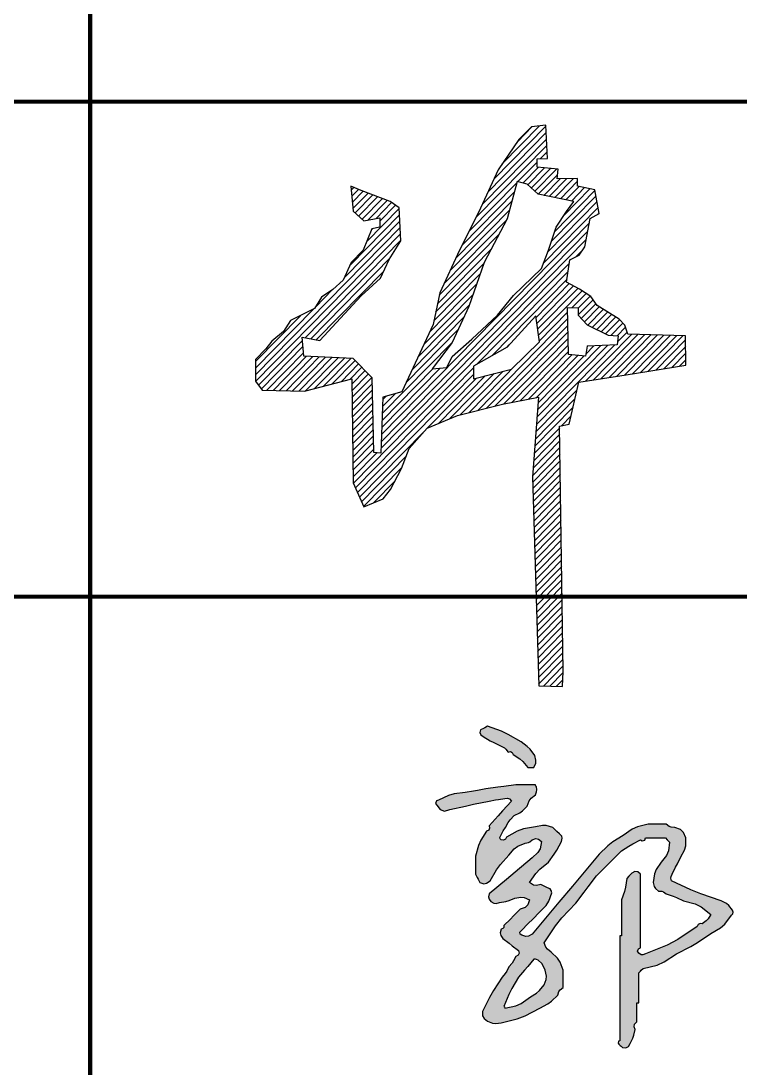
# Model space of a CAD drawing. Extents: x -67167 to 417929, y -86205 to 407116.
# Drawn here: x 46309 to 47181, y 210913 to 212182 of the extents above; entities that cross this region are included whole.
import ezdxf

# ---------------------------------------------------------------- set-up
doc = ezdxf.new("R2010")
doc.units = 0
doc.header["$LTSCALE"] = 1000
doc.layers.add('水-文字-XH', color=42, linetype='Continuous')

# ---------------------------------------------------------------- blocks, each defined once
blk = doc.blocks.new('图签信息')
at = {"const_width": 0.05}
for points in [[(-39.145, 566.5), (-39.145, 500.5)], [(-65, 542.5), (0, 542.5)], [(-65, 536.5), (0, 536.5)]]:
    blk.add_lwpolyline(points, dxfattribs=at)
blk = doc.blocks.new('图签-A1')
at = {"color": 2}
blk.add_blockref('图签信息', (0, 0), dxfattribs=at)
blk = doc.blocks.new('杨乐电子签名A1$0$许桂林')
h = blk.add_hatch()
h.set_pattern_fill('ANSI31', color=256, style=0)
h.set_pattern_definition([(45, (-843.80595, -349.1901), (-0.088388348, 0.088388348), [])])
h.paths.add_polyline_path([(-13.767, 12.778), (-14.298, 11.654), (-14.486, 10.81), (-15.33, 9.032), (-15.836, 8.892), (-15.899, 7.404), (-16.088, 7.429), (-16.114, 9.409), (-16.617, 9.926), (-17.927, 10.001), (-17.965, 10.505), (-17.499, 10.417), (-16.391, 11.59), (-15.874, 12.056), (-15.635, 12.548), (-15.32, 13.04), (-15.358, 13.922), (-15.597, 14.086), (-16.367, 14.391), (-16.641, 14.505), (-16.578, 13.837), (-16.301, 13.585), (-15.873, 13.661), (-15.873, 13.409), (-16.087, 13.371), (-16.326, 12.803), (-16.645, 12.475), (-16.859, 12.008), (-17.137, 11.769), (-17.439, 11.567), (-17.628, 11.264), (-18.27, 10.949), (-18.459, 10.659), (-18.774, 10.407), (-18.938, 10.205), (-19.215, 9.928), (-19.215, 9.348), (-19.039, 9.109), (-17.918, 9.071), (-16.658, 9.386), (-16.645, 6.625), (-16.368, 5.982), (-15.852, 6.196), (-15.65, 6.436), (-15.36, 6.991), (-15.146, 7.52), (-14.668, 8.062), (-13.861, 8.39), (-12.658, 8.68), (-11.701, 8.857), (-11.877, 6.739), (-11.763, 1.189), (-11.133, 1.164), (-11.108, 1.567), (-11.145, 8.085), (-10.893, 8.136), (-10.629, 9.245), (-9.365, 9.434), (-7.778, 9.674), (-7.778, 10.456), (-9.315, 10.506), (-9.39, 10.746), (-9.542, 10.909), (-10.121, 11.275), (-10.285, 11.515), (-10.587, 11.716), (-10.927, 11.905), (-10.839, 12.498), (-10.587, 12.624), (-10.436, 12.838), (-10.285, 13.595), (-10.045, 13.721), (-10.159, 14.351), (-10.613, 14.455), (-10.613, 14.656), (-11.155, 14.656), (-11.129, 14.908), (-11.684, 14.971), (-11.684, 15.186), (-11.406, 15.198), (-11.444, 16.081), (-11.822, 16.043), (-12.162, 15.703), (-12.721, 14.908), (-13.25, 13.774)])
h.paths.add_polyline_path([(-12.488, 13.598), (-12.219, 14.593), (-11.952, 14.521), (-11.665, 14.247), (-10.718, 14.047), (-10.917, 13.785), (-11.192, 13.373), (-11.403, 12.762), (-11.59, 12.276), (-12.338, 11.565), (-12.774, 11.041), (-13.46, 10.417), (-13.983, 9.956), (-14.133, 9.669), (-14.519, 9.632), (-13.983, 10.33), (-13.534, 11.278), (-13.111, 12.45)], flags=16)
h.paths.add_polyline_path([(-11.752, 11.016), (-11.665, 10.33), (-12.413, 9.607), (-13.422, 9.357), (-13.422, 9.694), (-12.525, 10.193)], flags=16)
h.paths.add_polyline_path([(-10.911, 11.235), (-10.624, 11.22), (-10.629, 11.03), (-10.395, 10.772), (-9.831, 10.485), (-9.568, 10.47), (-9.597, 10.231), (-10.4, 10.202), (-10.444, 9.939), (-10.897, 9.983)], flags=16)
for points in [[(-16.641, 14.505), (-16.578, 13.837), (-16.301, 13.585), (-15.873, 13.661), (-15.873, 13.409), (-16.087, 13.371), (-16.326, 12.803), (-16.645, 12.475), (-16.859, 12.008), (-17.137, 11.769), (-17.439, 11.567), (-17.628, 11.264), (-18.27, 10.949), (-18.459, 10.659), (-18.774, 10.407), (-18.938, 10.205), (-19.215, 9.928), (-19.215, 9.348), (-19.039, 9.109), (-17.918, 9.071), (-16.658, 9.386), (-16.645, 6.625), (-16.368, 5.982), (-15.852, 6.196), (-15.65, 6.436), (-15.36, 6.991), (-15.146, 7.52), (-14.668, 8.062), (-13.861, 8.39), (-12.658, 8.68), (-11.701, 8.857), (-11.877, 6.739), (-11.763, 1.189), (-11.133, 1.164), (-11.108, 1.567), (-11.145, 8.085), (-10.893, 8.136), (-10.629, 9.245), (-9.365, 9.434), (-7.778, 9.674), (-7.778, 10.456), (-9.315, 10.506), (-9.39, 10.746), (-9.542, 10.909), (-10.121, 11.275), (-10.285, 11.515), (-10.587, 11.716), (-10.927, 11.905), (-10.839, 12.498), (-10.587, 12.624), (-10.436, 12.838), (-10.285, 13.595), (-10.045, 13.721), (-10.159, 14.351), (-10.613, 14.455), (-10.613, 14.656), (-11.155, 14.656), (-11.129, 14.908), (-11.684, 14.971), (-11.684, 15.186), (-11.406, 15.198), (-11.444, 16.081), (-11.822, 16.043), (-12.162, 15.703), (-12.721, 14.908), (-13.25, 13.774), (-13.767, 12.778), (-14.298, 11.654), (-14.486, 10.81), (-15.33, 9.032), (-15.836, 8.892), (-15.899, 7.404), (-16.088, 7.429), (-16.114, 9.409), (-16.617, 9.926), (-17.927, 10.001), (-17.965, 10.505), (-17.499, 10.417), (-16.391, 11.59), (-15.874, 12.056), (-15.635, 12.548), (-15.32, 13.04), (-15.358, 13.922), (-15.597, 14.086), (-16.367, 14.391), (-16.641, 14.505)], [(-12.219, 14.593), (-12.488, 13.598), (-13.111, 12.45), (-13.534, 11.278), (-13.983, 10.33), (-14.519, 9.632), (-14.133, 9.669), (-13.983, 9.956), (-13.46, 10.417), (-12.774, 11.041), (-12.338, 11.565), (-11.59, 12.276), (-11.403, 12.762), (-11.192, 13.373), (-10.917, 13.785), (-10.718, 14.047), (-11.665, 14.247), (-11.952, 14.521), (-12.219, 14.593)], [(-9.597, 10.231), (-10.4, 10.202), (-10.444, 9.939), (-10.897, 9.983), (-10.911, 11.235), (-10.624, 11.22), (-10.629, 11.03), (-10.395, 10.772), (-9.831, 10.485), (-9.568, 10.47), (-9.597, 10.231)], [(-11.752, 11.016), (-12.525, 10.193), (-13.422, 9.694), (-13.422, 9.357), (-12.413, 9.607), (-11.665, 10.33), (-11.752, 11.016)]]:
    blk.add_lwpolyline(points)
blk = doc.blocks.new('A$C77302349')
at = {"color": 4, "xscale": 60.85200000000169, "yscale": 60.85200000000169, "zscale": 60.85200000000169}
blk.add_blockref('杨乐电子签名A1$0$许桂林', (3002.2, -494.5, 0), dxfattribs=at)

msp = doc.modelspace()

# ---------------------------------------------------------------- hatches: boundary and pattern name
h = msp.add_hatch(color=256)
h.dxf.hatch_style = 1
h.paths.add_polyline_path([(46926.349, 211299.149), (46922.896, 211302.603), (46915.397, 211308.321), (46899.874, 211317.237), (46891.619, 211321.048), (46874.763, 211327.075), (46871.504, 211325.265), (46869.83, 211324.429), (46866.427, 211322.907), (46865.558, 211319.454), (46866.627, 211316.602), (46869.553, 211314.572), (46878.026, 211309.49), (46882.431, 211307.182), (46891.433, 211303.111), (46895.304, 211300.956), (46897.118, 211299.368), (46899.768, 211295.818), (46902.523, 211296.296), (46904.75, 211295.183), (46906.02, 211292.692), (46913.89, 211287.464), (46917.565, 211284.222), (46923.732, 211277.064), (46926.649, 211277.064), (46928.108, 211277.064), (46931.025, 211277.064), (46933.282, 211282.46), (46933.534, 211285.988), (46932.067, 211291.65)])
h.paths.add_polyline_path([(46933.109, 211243.723), (46934.328, 211247.73), (46934.552, 211249.973), (46934.151, 211254.142), (46933.337, 211254.594), (46932.983, 211255.302), (46933.109, 211256.225), (46923.524, 211256.225), (46918.731, 211256.225), (46909.145, 211256.225), (46894.559, 211254.142), (46887.265, 211253.1), (46872.679, 211251.016), (46862.676, 211249.349), (46857.675, 211248.515), (46847.673, 211246.848), (46834.337, 211245.082), (46827.583, 211243.121), (46815.374, 211237.471), (46812.868, 211236.654), (46811.776, 211233.377), (46813.29, 211231.22), (46817.339, 211226.021), (46822.56, 211224.28), (46828.919, 211226.01), (46848.049, 211230.36), (46857.636, 211232.444), (46876.846, 211236.429), (46884.348, 211237.68), (46888.099, 211238.305), (46895.601, 211239.555), (46899.151, 211239.833), (46901.444, 211238.973), (46903.936, 211236.429), (46893.068, 211224.372), (46887.65, 211218.329), (46876.846, 211206.214), (46877.325, 211203.46), (46876.211, 211201.233), (46873.721, 211199.963), (46866.544, 211188.831), (46863.711, 211182.512), (46860.176, 211169.747), (46860.176, 211160.996), (46860.176, 211156.619), (46860.176, 211147.868), (46862.26, 211143.7), (46863.302, 211141.616), (46865.385, 211137.448), (46870.272, 211136.096), (46873.704, 211136.668), (46877.888, 211139.532), (46885.7, 211152.925), (46890.385, 211159.313), (46900.81, 211170.789), (46907.109, 211178.344), (46911.525, 211181.598), (46920.606, 211185.376), (46924.293, 211185.93), (46926.287, 211186.927), (46928.942, 211189.544), (46933.425, 211190.813), (46936.653, 211190.226), (46940.403, 211187.46), (46938.448, 211178.521), (46935.72, 211173.81), (46928.942, 211167.664), (46908.136, 211150.121), (46897.717, 211141.369), (46876.846, 211123.904), (46876.023, 211120.151), (46876.595, 211117.578), (46878.93, 211114.527), (46882.539, 211112.401), (46885.391, 211112.116), (46889.349, 211113.485), (46897.047, 211114.655), (46900.905, 211115.726), (46908.104, 211118.694), (46915.108, 211120.045), (46919.316, 211119.55), (46925.816, 211116.61), (46923.679, 211110.489), (46920.476, 211107.286), (46914.355, 211105.149), (46906.436, 211097.231), (46902.477, 211093.272), (46894.559, 211085.353), (46894.514, 211083.27), (46893.42, 211081.812), (46891.433, 211081.186), (46890.216, 211076.688), (46890.795, 211073.507), (46893.517, 211069.725), (46901.019, 211063.89), (46904.769, 211060.973), (46912.271, 211055.138), (46912.997, 211052.048), (46911.883, 211049.45), (46909.145, 211047.845), (46906.426, 211042.485), (46904.712, 211039.914), (46900.81, 211035.342), (46898.09, 211029.982), (46896.377, 211027.411), (46892.475, 211022.839), (46881.898, 211006.779), (46877.07, 210998.383), (46868.511, 210981.163), (46868.81, 210975.949), (46870.541, 210972.775), (46874.763, 210969.702), (46880.961, 210967.106), (46884.786, 210966.628), (46891.433, 210967.618), (46910.889, 210972.452), (46920.526, 210976.093), (46938.319, 210985.33), (46947.752, 210990.497), (46952.252, 210993.712), (46960.199, 211000.959), (46961.388, 211005.307), (46962.894, 211007.566), (46966.45, 211010.336), (46966.45, 211018.671), (46966.45, 211022.839), (46966.45, 211031.174), (46962.734, 211041.015), (46959.518, 211045.839), (46951.863, 211053.054), (46947.531, 211056.71), (46945.671, 211059.267), (46943.528, 211064.515), (46957.201, 211084.969), (46965.031, 211094.703), (46982.079, 211112.443), (46991.947, 211125.878), (46996.949, 211132.548), (47007.084, 211145.784), (47019.17, 211157.87), (47025.213, 211163.913), (47037.3, 211175.999), (47046.216, 211181.823), (47050.819, 211184.543), (47060.222, 211189.544), (47062.429, 211188.103), (47065.571, 211189.151), (47066.473, 211191.628), (47076.058, 211191.628), (47080.851, 211191.628), (47090.437, 211191.628), (47092.52, 211189.544), (47093.562, 211188.502), (47095.646, 211186.418), (47094.372, 211176.044), (47091.945, 211170.462), (47085.227, 211162.454), (47079.474, 211153.453), (47077.434, 211148.013), (47075.85, 211137.448), (47076.998, 211132.726), (47078.474, 211130.264), (47082.101, 211127.029), (47086.055, 211127.031), (47088.317, 211126.277), (47091.479, 211123.904), (47099.962, 211120.967), (47104.148, 211119.292), (47112.317, 211115.569), (47126.688, 211111.594), (47133.855, 211108.01), (47145.658, 211098.898), (47142.228, 211093.738), (47140.05, 211091.341), (47135.239, 211087.437), (47132.484, 211087.915), (47130.257, 211086.802), (47128.987, 211084.311), (47105.492, 211068.464), (47092.722, 211061.654), (47066.473, 211050.97), (47063.308, 211049.843), (47060.928, 211050.14), (47058.138, 211052.012), (47056.697, 211054.22), (47057.745, 211057.362), (47060.222, 211058.264), (47060.222, 211094.105), (47060.222, 211112.026), (47060.222, 211147.868), (47057.05, 211150.603), (47053.453, 211150.963), (47049.802, 211148.909), (47047.302, 211146.409), (47046.052, 211145.159), (47043.551, 211142.658), (47042.138, 211132.037), (47040.861, 211126.716), (47037.3, 211116.61), (47037.3, 211099.106), (47037.3, 211090.354), (47037.3, 211072.85), (47036.466, 211072.85), (47036.049, 211072.85), (47035.216, 211072.85), (47035.216, 211022.006), (47035.216, 210996.583), (47035.216, 210945.738), (47033.606, 210945.138), (47033.035, 210942.857), (47034.174, 210941.57), (47035.841, 210939.904), (47036.674, 210939.07), (47038.341, 210937.403), (47042.618, 210937.053), (47045.756, 210938.797), (47047.719, 210942.612), (47050.899, 210948.984), (47052.177, 210952.391), (47053.97, 210959.283), (47052.498, 210962.832), (47053.217, 210966.068), (47056.054, 210968.66), (47056.054, 210977.829), (47056.054, 210982.413), (47056.054, 210991.582), (47056.887, 210991.582), (47057.304, 210991.582), (47058.138, 210991.582), (47058.138, 211006.169), (47058.138, 211013.462), (47058.138, 211028.049), (47060.222, 211030.132), (47061.263, 211031.174), (47063.347, 211033.258), (47080.543, 211037.579), (47089.111, 211041.313), (47103.981, 211050.97), (47121.208, 211059.981), (47129.6, 211065.016), (47145.658, 211075.976), (47157.177, 211082.604), (47162.564, 211087.318), (47170.663, 211097.856), (47172.449, 211099.656), (47172.81, 211101.826), (47171.705, 211104.107), (47167.356, 211109.716), (47164.412, 211112.208), (47158.16, 211115.569), (47133.474, 211123.738), (47121.307, 211128.563), (47097.73, 211139.532), (47097.235, 211142.856), (47097.474, 211144.768), (47098.772, 211147.868), (47102.94, 211156.203), (47105.023, 211160.37), (47109.191, 211168.706), (47113.791, 211177.022), (47115.183, 211182.127), (47115.442, 211191.628), (47112.583, 211198.424), (47108.9, 211201.823), (47101.898, 211204.13), (47097.452, 211204.752), (47095.126, 211205.682), (47091.479, 211208.298), (47082.727, 211208.298), (47078.351, 211208.298), (47069.599, 211208.298), (47056.734, 211205.147), (47050.295, 211202.26), (47039.383, 211194.753), (47026.807, 211186.874), (47020.841, 211182.186), (47010.21, 211171.831), (46977.658, 211133.11), (46961.404, 211113.731), (46928.942, 211074.934), (46924.571, 211072.468), (46921.157, 211072.184), (46916.439, 211073.892), (46914.541, 211074.849), (46914.013, 211077.489), (46915.397, 211079.102), (46924.566, 211088.271), (46929.15, 211092.855), (46938.319, 211102.024), (46945.827, 211109.881), (46948.967, 211114.816), (46952.905, 211124.946), (46952.098, 211128.099), (46950.652, 211129.835), (46947.696, 211131.197), (46944.362, 211132.864), (46942.695, 211133.698), (46939.361, 211135.365), (46934.097, 211133.833), (46930.376, 211134.406), (46925.816, 211137.448), (46933.573, 211148.581), (46938.32, 211153.76), (46948.738, 211162.454), (46955.725, 211171.957), (46958.886, 211177.015), (46964.366, 211187.46), (46965.302, 211191.187), (46964.709, 211193.857), (46962.282, 211196.837), (46958.775, 211199.543), (46957.095, 211201.013), (46953.947, 211204.13), (46945.99, 211206.647), (46941.278, 211206.882), (46933.109, 211205.172), (46918.312, 211202.554), (46910.846, 211199.919), (46897.684, 211192.669), (46896.414, 211190.179), (46894.188, 211189.066), (46891.433, 211189.544), (46890.153, 211190.691), (46889.802, 211192.097), (46890.391, 211193.711), (46892.699, 211197.989), (46893.955, 211200.081), (46896.642, 211204.13), (46899.904, 211210.516), (46902.079, 211213.561), (46907.062, 211218.717), (46914.025, 211222.123), (46917.348, 211224.56), (46922.69, 211230.178), (46925.147, 211236.557), (46927.574, 211239.712)])
h.paths.add_polyline_path([(46931.025, 211044.719), (46933.149, 211044.651), (46934.248, 211044.431), (46936.235, 211043.677), (46940.609, 211039.554), (46942.447, 211036.797), (46944.57, 211031.174), (46946.181, 211024.262), (46945.939, 211020.137), (46943.528, 211013.462), (46937.798, 211006.704), (46934.316, 211003.658), (46926.858, 210998.875), (46915.757, 210990.972), (46908.958, 210988.026), (46895.601, 210985.33), (46895.727, 210986.254), (46895.373, 210986.962), (46894.559, 210987.414), (46900.814, 211001.97), (46904.38, 211009.102), (46912.271, 211022.839), (46919.816, 211031.554), (46923.567, 211035.93)], flags=16)
h.paths.add_polyline_path([(47331.117, 211178.083), (47340.702, 211187.668), (47345.495, 211192.461), (47355.08, 211202.047), (47357.895, 211206.504), (47358.825, 211209.295), (47359.248, 211214.549), (47357.84, 211219.798), (47356.113, 211222.512), (47351.955, 211226.01), (47345.813, 211228.209), (47342.812, 211229.709), (47337.368, 211233.304), (47331.678, 211234.663), (47328.606, 211234.882), (47322.781, 211234.346), (47309.541, 211231.89), (47302.805, 211229.196), (47291.524, 211221.843), (47288.642, 211219.406), (47288.206, 211215.476), (47290.482, 211212.466), (47295.847, 211209.229), (47300.364, 211208.928), (47306.111, 211211.424), (47316.662, 211214.654), (47322.204, 211215.719), (47333.2, 211216.633), (47335.944, 211213.468), (47336.304, 211209.86), (47334.242, 211206.214), (47332.846, 211203.792), (47332.217, 211202.533), (47331.117, 211199.963), (47314.475, 211190.256), (47306.636, 211183.941), (47293.608, 211169.747), (47291.095, 211168.522), (47289.845, 211167.897), (47287.356, 211166.622), (47284.09, 211160.975), (47282.621, 211158.036), (47280.063, 211152.035), (47290.316, 211137.916), (47296.002, 211131.177), (47308.195, 211118.694), (47307.716, 211115.94), (47308.83, 211113.713), (47311.32, 211112.443), (47315.893, 211104.101), (47318.186, 211099.934), (47322.781, 211091.605), (47322.781, 211081.602), (47322.781, 211076.601), (47322.781, 211066.599), (47320.286, 211062.845), (47319.035, 211060.97), (47316.53, 211057.222), (47304.153, 211059.182), (47297.8, 211059.605), (47285.273, 211059.306), (47278.213, 211058.368), (47274.538, 211056.989), (47268.602, 211053.054), (47264.27, 211049.398), (47262.41, 211046.841), (47260.267, 211041.593), (47262.077, 211038.334), (47262.913, 211036.661), (47264.435, 211033.258), (47267.888, 211032.388), (47270.74, 211033.458), (47272.77, 211036.384), (47276.737, 211038.356), (47278.623, 211040.007), (47281.105, 211043.677), (47288.117, 211044.991), (47292.302, 211044.499), (47298.818, 211041.593), (47301.508, 211039.91), (47302.58, 211037.409), (47301.943, 211034.3), (47293.608, 211025.965), (47289.44, 211021.797), (47281.105, 211013.462), (47278.217, 211012.633), (47276.73, 211011.642), (47274.854, 211009.294), (47276.151, 211008.536), (47276.736, 211007.658), (47276.937, 211006.169), (47284.511, 211005.479), (47288.751, 211006.186), (47295.692, 211009.294), (47305.913, 211016.06), (47310.924, 211019.61), (47320.697, 211027.007), (47353.141, 211009.617), (47369.035, 211000.206), (47399.882, 210980.121), (47415.261, 210970.239), (47423.963, 210966.323), (47441.558, 210961.367), (47451.722, 210960.322), (47456.829, 210959.258), (47466.564, 210956.157), (47481.567, 210956.157), (47489.069, 210956.157), (47504.073, 210956.157), (47516.582, 210959.048), (47522.833, 210960.507), (47535.33, 210963.451), (47539.165, 210965.782), (47541.363, 210966.661), (47545.749, 210967.618), (47559.085, 210974.286), (47565.753, 210977.62), (47579.09, 210984.289), (47589.006, 210990.77), (47593.695, 210994.606), (47602.011, 211003.043), (47604.065, 211006.209), (47604.362, 211008.88), (47603.053, 211012.42), (47601.386, 211014.087), (47600.553, 211014.921), (47598.886, 211016.588), (47594.142, 211016.87), (47591.368, 211016.114), (47587.425, 211013.462), (47577.264, 211003.343), (47571.119, 210998.954), (47558.252, 210992.624), (47549.372, 210987.502), (47544.755, 210985.193), (47535.33, 210981.163), (47525.327, 210978.662), (47520.326, 210977.412), (47510.324, 210974.911), (47488.652, 210974.911), (47477.817, 210974.911), (47456.145, 210974.911), (47438.147, 210979.551), (47429.25, 210982.728), (47412.385, 210990.54), (47395.947, 210999.981), (47387.97, 211005.229), (47372.793, 211016.588), (47370.038, 211016.11), (47367.811, 211017.223), (47366.541, 211019.713), (47361.181, 211022.433), (47358.61, 211024.147), (47354.038, 211028.049), (47344.707, 211033.232), (47340.306, 211036.753), (47333.2, 211044.719), (47333.617, 211045.969), (47333.825, 211046.594), (47334.242, 211047.845), (47337.576, 211057.847), (47339.243, 211062.848), (47342.577, 211072.85), (47342.994, 211074.101), (47343.203, 211074.726), (47343.619, 211075.976), (47343.619, 211083.061), (47343.619, 211086.604), (47343.619, 211093.688), (47338.34, 211105.03), (47335.166, 211110.531), (47327.991, 211120.778), (47317.624, 211134.57), (47312.414, 211141.447), (47301.943, 211155.161), (47312.89, 211165.181), (47318.791, 211169.817)])
h.paths.add_polyline_path([(47535.33, 211216.633), (47537.808, 211217.164), (47539.064, 211217.374), (47541.581, 211217.675), (47550.867, 211213.413), (47556.372, 211212.266), (47566.587, 211212.466), (47567.456, 211215.919), (47566.387, 211218.771), (47563.461, 211220.801), (47557.796, 211226.915), (47554.246, 211229.577), (47546.791, 211233.304), (47545.804, 211241.149), (47544.457, 211245.189), (47540.539, 211252.058), (47538.269, 211258.131), (47535.151, 211261.249), (47529.078, 211263.519), (47521.577, 211266.019), (47517.826, 211267.27), (47510.324, 211269.77), (47501.989, 211271.437), (47497.821, 211272.271), (47489.486, 211273.938), (47487.025, 211274.546), (47485.76, 211274.757), (47483.234, 211274.98), (47481.109, 211278.589), (47480.824, 211281.44), (47482.193, 211285.399), (47484.927, 211291.948), (47484.634, 211296.928), (47481.151, 211303.111), (47479.067, 211305.195), (47478.025, 211306.237), (47475.941, 211308.321), (47472.512, 211308.094), (47470.739, 211307.65), (47467.606, 211306.237), (47465.408, 211300.095), (47463.907, 211297.094), (47460.313, 211291.65), (47460.537, 211285.761), (47460.093, 211282.655), (47458.229, 211277.064), (47430.307, 211270.766), (47416.46, 211266.78), (47389.463, 211257.267), (47387.796, 211255.6), (47386.963, 211254.767), (47385.296, 211253.1), (47384.807, 211250.105), (47385.383, 211248.091), (47387.379, 211245.806), (47392.003, 211243.856), (47394.999, 211243.606), (47399.882, 211244.765), (47420.862, 211252.436), (47431.939, 211255.206), (47454.061, 211258.309), (47454.26, 211256.456), (47456.627, 211255.273), (47458.229, 211256.225), (47458.229, 211246.64), (47458.229, 211241.847), (47458.229, 211232.262), (47455.526, 211228.223), (47452.646, 211226.495), (47447.81, 211226.01), (47437.808, 211223.51), (47432.806, 211222.259), (47422.804, 211219.759), (47412.802, 211216.425), (47407.801, 211214.758), (47397.798, 211211.424), (47392.427, 211209.87), (47389.761, 211208.537), (47385.296, 211205.172), (47380.116, 211202.36), (47377.689, 211199.933), (47374.877, 211194.753), (47376.459, 211191.252), (47377.91, 211189.559), (47381.128, 211187.46), (47385.012, 211184.07), (47388.609, 211183.171), (47393.631, 211184.334), (47397.797, 211191.456), (47401.095, 211194.754), (47408.217, 211198.921), (47415.719, 211201.421), (47419.47, 211202.672), (47426.972, 211205.172), (47436.974, 211207.673), (47441.975, 211208.923), (47451.977, 211211.424), (47454.266, 211212.514), (47456.417, 211212.155), (47458.229, 211210.382), (47458.229, 211199.546), (47458.229, 211194.128), (47458.229, 211183.292), (47437.728, 211177.279), (47427.618, 211173.487), (47408.217, 211164.538), (47409.077, 211159.524), (47411.094, 211156.643), (47415.511, 211154.119), (47422.672, 211153.43), (47426.73, 211154.146), (47433.223, 211157.245), (47441.246, 211162.339), (47446.647, 211163.812), (47456.145, 211163.496), (47459.349, 211156.148), (47460.055, 211151.678), (47459.271, 211143.7), (47458.368, 211141.822), (47457.695, 211140.925), (47456.145, 211139.532), (47435.307, 211129.113), (47424.888, 211123.904), (47404.05, 211113.485), (47401.306, 211110.669), (47399.448, 211109.507), (47395.715, 211108.275), (47394.779, 211104.548), (47395.372, 211101.878), (47397.798, 211098.898), (47401.153, 211095.664), (47403.618, 211094.432), (47408.217, 211093.688), (47424.19, 211097.777), (47432.124, 211100.073), (47447.81, 211105.149), (47452.199, 211107.583), (47456.387, 211107.234), (47460.313, 211104.107), (47458.859, 211101.078), (47458.607, 211099.066), (47459.271, 211095.772), (47460.885, 211088.009), (47461.103, 211083.866), (47460.313, 211075.976), (47451.909, 211068.973), (47447.74, 211065.43), (47439.474, 211058.264), (47425.989, 211053.297), (47419.408, 211049.568), (47408.217, 211040.551), (47407.868, 211036.275), (47409.611, 211033.137), (47413.427, 211031.174), (47415.864, 211028.293), (47419.794, 211027.856), (47422.804, 211030.132), (47433.23, 211033.649), (47438.34, 211035.991), (47447.81, 211041.593), (47451.977, 211041.593), (47454.061, 211041.593), (47458.229, 211041.593), (47458.229, 211034.925), (47458.229, 211031.591), (47458.229, 211024.923), (47457.812, 211022.422), (47457.604, 211021.172), (47457.187, 211018.671), (47455.937, 211011.17), (47455.311, 211007.419), (47454.061, 210999.917), (47453.516, 210996.23), (47454.952, 210993.359), (47458.229, 210991.582), (47465.252, 210993.826), (47468.976, 210997.263), (47471.774, 211004.085), (47473.857, 211008.252), (47474.899, 211010.336), (47476.983, 211014.504), (47475.675, 211017.682), (47476.418, 211020.65), (47479.067, 211022.839), (47479.067, 211032.841), (47479.067, 211037.842), (47479.067, 211047.845), (47482.262, 211052.12), (47484.614, 211054.001), (47489.486, 211056.18), (47511.969, 211065.816), (47523.222, 211070.609), (47545.749, 211080.144), (47554.084, 211084.311), (47558.252, 211086.395), (47566.587, 211090.563), (47570.894, 211093.715), (47572.985, 211095.388), (47577.006, 211098.898), (47577.494, 211101.893), (47576.919, 211103.907), (47574.922, 211106.191), (47568.051, 211106.368), (47564.231, 211105.413), (47558.252, 211102.024), (47541.577, 211094.949), (47533.242, 211091.406), (47516.575, 211084.311), (47508.092, 211081.375), (47503.906, 211079.7), (47495.737, 211075.976), (47492.708, 211074.522), (47490.696, 211074.271), (47487.402, 211074.934), (47487.105, 211077.553), (47487.677, 211079.269), (47489.486, 211081.186), (47491.153, 211081.186), (47491.986, 211081.186), (47493.654, 211081.186), (47498.71, 211090.886), (47502.606, 211095.471), (47511.366, 211102.024), (47517.673, 211105.278), (47520.657, 211107.803), (47524.911, 211113.485), (47527.308, 211117.415), (47527.602, 211120.648), (47525.953, 211124.946), (47523.452, 211127.446), (47522.202, 211128.697), (47519.701, 211131.197), (47509.282, 211131.197), (47504.073, 211131.197), (47493.654, 211131.197), (47491.979, 211128.284), (47487.659, 211127.744), (47485.318, 211130.155), (47483.651, 211131.822), (47482.818, 211132.656), (47481.151, 211134.323), (47480.065, 211138.124), (47481.127, 211141.31), (47484.276, 211143.7), (47500.887, 211156.453), (47508.718, 211163.648), (47522.827, 211179.125), (47518.841, 211184.288), (47517.273, 211187.424), (47515.533, 211193.711), (47524.858, 211201.446), (47529.035, 211206.282)])
h.paths.add_polyline_path([(47479.729, 211209.42), (47483.234, 211215.591), (47493.048, 211218.435), (47498.108, 211219.489), (47508.24, 211220.801), (47510.05, 211218.884), (47510.622, 211217.168), (47510.324, 211214.549), (47504.436, 211208.348), (47501.518, 211205.222), (47495.737, 211198.921), (47491.402, 211196.131), (47488.372, 211195.374), (47483.234, 211195.795), (47483.361, 211196.718), (47483.007, 211197.426), (47482.193, 211197.879), (47479.435, 211204.418)], flags=16)
h.paths.add_polyline_path([(47481.151, 211235.387), (47481.151, 211243.723), (47481.151, 211247.89), (47481.151, 211256.225), (47484.344, 211257.496), (47486.07, 211257.927), (47489.486, 211258.309), (47496.988, 211257.059), (47500.739, 211256.434), (47508.24, 211255.184), (47511.574, 211253.517), (47513.241, 211252.683), (47516.575, 211251.016), (47520.884, 211248.409), (47522.653, 211244.515), (47521.785, 211239.555), (47515.466, 211238.167), (47512.328, 211237.33), (47506.156, 211235.387), (47496.154, 211235.387), (47491.153, 211235.387)], flags=16)
h.paths.add_polyline_path([(47486.89, 211175.207), (47489.818, 211176.253), (47495.737, 211178.083), (47495.737, 211175.165), (47495.737, 211173.707), (47495.737, 211170.789), (47493.648, 211171.608), (47491.476, 211170.74), (47490.528, 211168.706), (47487.852, 211165.948), (47484.743, 211165.257), (47481.151, 211166.622), (47481.151, 211169.122), (47481.151, 211170.373), (47481.151, 211172.873)], flags=16)
h.paths.add_polyline_path([(47494.695, 211116.61), (47496.925, 211115.643), (47498.017, 211113.823), (47497.821, 211111.401), (47493.627, 211105.28), (47490.174, 211102.567), (47483.234, 211099.94), (47480.499, 211103.111), (47480.139, 211106.709), (47482.193, 211110.359), (47486.72, 211113.64), (47489.354, 211114.958)], flags=16)
h.paths.add_polyline_path([(47821.599, 211195.025), (47824.153, 211198.74), (47830.188, 211204.13), (47832.175, 211204.884), (47833.274, 211205.104), (47835.398, 211205.172), (47835.851, 211204.358), (47836.559, 211204.004), (47837.482, 211204.13), (47837.482, 211187.877), (47837.482, 211179.75), (47837.482, 211163.496), (47833.914, 211158.362), (47830.906, 211156.106), (47824.979, 211154.119), (47824.979, 211152.452), (47824.979, 211151.618), (47824.979, 211149.951), (47822.062, 211149.951), (47820.603, 211149.951), (47817.686, 211149.951), (47819.809, 211144.328), (47821.647, 211141.571), (47826.021, 211137.448), (47830.678, 211137.3), (47833.07, 211136.865), (47837.482, 211135.365), (47837.482, 211125.362), (47837.482, 211120.361), (47837.482, 211110.359), (47839.601, 211103.968), (47840.861, 211100.82), (47843.733, 211094.73), (47844.984, 211093.48), (47845.609, 211092.855), (47846.859, 211091.605), (47850.612, 211090.781), (47853.185, 211091.353), (47856.236, 211093.688), (47856.351, 211098.959), (47857.333, 211101.906), (47860.404, 211106.191), (47860.404, 211121.612), (47860.404, 211129.322), (47860.404, 211144.742), (47879.001, 211155.758), (47888.023, 211161.842), (47905.206, 211174.957), (47907.714, 211175.768), (47908.809, 211179.055), (47907.289, 211181.208), (47906.965, 211182.486), (47905.19, 211183.077), (47904.164, 211182.25), (47896.077, 211178.703), (47891.86, 211177.227), (47883.326, 211174.957), (47883.326, 211177.458), (47883.326, 211178.708), (47883.326, 211181.208), (47888.742, 211183.254), (47891.382, 211184.794), (47895.828, 211188.502), (47903.747, 211196.42), (47907.706, 211200.379), (47915.625, 211208.298), (47917.623, 211212.609), (47919.232, 211214.677), (47922.918, 211217.675), (47924.954, 211222.713), (47925.202, 211225.93), (47923.96, 211231.22), (47921.434, 211235.921), (47919.657, 211238.142), (47915.625, 211241.639), (47911.538, 211242.026), (47909.273, 211243.033), (47906.247, 211245.806), (47898.757, 211246.389), (47894.873, 211246.173), (47887.493, 211244.765), (47879.158, 211242.681), (47874.99, 211241.639), (47866.655, 211239.555), (47864.988, 211239.138), (47864.155, 211238.93), (47862.488, 211238.513), (47859.841, 211245.988), (47859.599, 211250.598), (47861.446, 211258.309), (47862.672, 211266.925), (47863.979, 211271.279), (47867.697, 211279.147), (47869.07, 211280.769), (47868.546, 211283.388), (47866.655, 211284.357), (47862.174, 211286.729), (47859.161, 211287.231), (47854.152, 211286.441), (47849.451, 211283.915), (47847.23, 211282.138), (47843.733, 211278.106), (47843.788, 211272.437), (47842.797, 211269.218), (47839.566, 211264.561), (47839.566, 211251.224), (47839.566, 211244.556), (47839.566, 211231.22), (47830.841, 211223.687), (47826.465, 211219.936), (47817.686, 211212.466), (47811.025, 211209.812), (47807.77, 211207.487), (47803.099, 211202.047), (47800.104, 211201.558), (47798.09, 211202.134), (47795.806, 211204.13), (47792.661, 211213.108), (47790.243, 211217.505), (47784.345, 211224.968), (47781.625, 211230.329), (47779.911, 211232.899), (47776.01, 211237.471), (47771.508, 211245.841), (47768.427, 211249.802), (47761.423, 211256.225), (47758.269, 211258.298), (47755.578, 211258.597), (47752.046, 211257.267), (47750.951, 211255.943), (47749.467, 211255.572), (47747.878, 211256.225), (47746.609, 211251.742), (47747.196, 211248.514), (47749.962, 211244.765), (47772.07, 211205.183), (47783.115, 211185.387), (47805.183, 211145.784), (47808.984, 211144.698), (47812.17, 211145.76), (47814.56, 211148.909), (47815.488, 211151.411), (47816.49, 211152.664), (47818.728, 211154.119), (47818.728, 211167.455), (47818.728, 211174.123), (47818.728, 211187.46)])
h.paths.add_polyline_path([(47858.889, 211186.179), (47859.478, 211187.356), (47860.404, 211187.46), (47860.404, 211199.546), (47860.404, 211205.589), (47860.404, 211217.675), (47866.227, 211223.294), (47869.743, 211225.711), (47877.074, 211229.136), (47885.409, 211229.136), (47889.577, 211229.136), (47897.912, 211229.136), (47900.083, 211226.472), (47900.658, 211224.173), (47899.996, 211220.801), (47896.179, 211217.438), (47894.556, 211215.12), (47892.703, 211210.382), (47883.117, 211200.796), (47878.325, 211196.003), (47868.739, 211186.418), (47866.238, 211185.168), (47864.988, 211184.543), (47862.488, 211183.292), (47861.082, 211183.823), (47860.392, 211184.283), (47859.362, 211185.376)], flags=16)
h.paths.add_polyline_path([(47818.728, 211081.186), (47815.651, 211085.854), (47814.365, 211088.426), (47812.476, 211093.688), (47808.867, 211095.814), (47806.016, 211096.099), (47802.057, 211094.73), (47793.227, 211090.56), (47788.997, 211087.035), (47783.303, 211079.102), (47781.518, 211077.302), (47781.156, 211075.132), (47782.261, 211072.85), (47783.205, 211070.946), (47785.867, 211070.414), (47787.47, 211071.809), (47790.764, 211072.472), (47792.776, 211072.22), (47795.806, 211070.767), (47795.806, 211051.596), (47795.806, 211042.01), (47795.806, 211022.839), (47798.58, 211007.671), (47801.192, 211000.052), (47808.309, 210986.372), (47813.222, 210981.477), (47816.401, 210979.433), (47822.895, 210976.995), (47832.124, 210976.316), (47837.107, 210976.996), (47845.817, 210980.121), (47848.127, 210981.39), (47849.459, 210981.834), (47852.069, 210982.205), (47863.738, 210988.039), (47869.572, 210990.957), (47881.242, 210996.791), (47899.591, 211007.081), (47908.446, 211012.985), (47925.002, 211025.965), (47933.406, 211031.452), (47937.322, 211034.932), (47943.756, 211042.635), (47947.958, 211049.687), (47949.672, 211053.545), (47952.091, 211061.389), (47949.427, 211070.003), (47946.514, 211074.372), (47939.588, 211080.144), (47938.553, 211082.996), (47939.287, 211085.562), (47941.672, 211087.437), (47950.439, 211090.596), (47954.723, 211092.738), (47962.51, 211097.856), (47964.718, 211096.415), (47967.86, 211097.463), (47968.762, 211099.94), (47970.328, 211100.647), (47971.215, 211100.868), (47972.929, 211100.982), (47981.265, 211102.649), (47985.432, 211103.482), (47993.767, 211105.149), (48003.989, 211106.362), (48009.401, 211108.48), (48017.731, 211114.527), (48015.944, 211118.581), (48014.219, 211120.553), (48010.438, 211122.862), (48000.411, 211123.894), (47994.897, 211123.205), (47985.432, 211119.736), (47970.398, 211113.981), (47962.896, 211111.064), (47947.924, 211105.149), (47939.588, 211100.982), (47935.421, 211098.898), (47927.086, 211094.73), (47905.622, 211087.141), (47895.087, 211082.506), (47874.99, 211071.809), (47872.434, 211070.342), (47871.905, 211066.639), (47873.948, 211064.515), (47875.363, 211061.93), (47879.16, 211061.388), (47881.242, 211063.473), (47897.467, 211068.157), (47905.595, 211070.449), (47921.876, 211074.934), (47924.793, 211072.017), (47926.252, 211070.558), (47929.169, 211067.641), (47929.747, 211061.775), (47929.282, 211058.524), (47927.086, 211053.054), (47913.491, 211039.094), (47906.118, 211032.564), (47890.619, 211020.755), (47874.18, 211009.792), (47865.232, 211005.105), (47846.859, 210997.833), (47839.472, 210994.95), (47834.711, 210994.699), (47827.063, 210996.791), (47824.926, 210999.985), (47823.641, 211001.485), (47820.811, 211004.085), (47822.138, 211010.673), (47821.635, 211014.697), (47818.728, 211020.755), (47818.728, 211044.927), (47818.728, 211057.013)])
h.paths.add_polyline_path([(47749.962, 211047.845), (47749.962, 211058.681), (47749.962, 211064.098), (47749.962, 211074.934), (47747.061, 211084.249), (47745.386, 211088.854), (47741.627, 211097.856), (47739.148, 211098.387), (47737.892, 211098.597), (47735.375, 211098.898), (47731.644, 211097.042), (47729.866, 211095.71), (47727.04, 211092.647), (47728.24, 211090.75), (47727.133, 211087.982), (47724.956, 211087.437), (47724.956, 211077.435), (47724.956, 211072.434), (47724.956, 211062.431), (47728.038, 211040.306), (47730.808, 211029.225), (47738.501, 211008.252), (47740.83, 211003.45), (47742.662, 211001.16), (47746.836, 210997.833), (47751.723, 210996.481), (47755.155, 210997.053), (47759.339, 210999.917), (47764.473, 211003.044), (47766.763, 211006.479), (47767.674, 211012.42), (47761.741, 211016.314), (47758.952, 211018.674), (47754.129, 211023.881), (47753.493, 211033.589), (47752.64, 211038.491)])

# ---------------------------------------------------------------- linework, layer by layer
for p, q in [((46866.427, 211322.907, 0), (46865.558, 211319.454, 0)), ((46865.558, 211319.454, 0), (46866.627, 211316.602, 0)), ((46869.83, 211324.429, 0), (46866.427, 211322.907, 0)), ((46866.627, 211316.602, 0), (46869.553, 211314.572, 0)), ((46869.553, 211314.572, 0), (46878.026, 211309.49, 0)), ((46871.504, 211325.265, 0), (46869.83, 211324.429, 0)), ((46874.763, 211327.075, 0), (46871.504, 211325.265, 0)), ((46891.619, 211321.048, 0), (46874.763, 211327.075, 0)), ((46899.874, 211317.237, 0), (46891.619, 211321.048, 0)), ((46915.397, 211308.321, 0), (46899.874, 211317.237, 0)), ((46878.026, 211309.49, 0), (46882.431, 211307.182, 0)), ((46882.431, 211307.182, 0), (46891.433, 211303.111, 0)), ((46891.433, 211303.111, 0), (46895.304, 211300.956, 0)), ((46922.896, 211302.603, 0), (46915.397, 211308.321, 0)), ((46926.349, 211299.149, 0), (46922.896, 211302.603, 0)), ((46895.304, 211300.956, 0), (46897.118, 211299.368, 0)), ((46897.118, 211299.368, 0), (46899.768, 211295.818, 0)), ((46899.768, 211295.818, 0), (46902.523, 211296.296, 0)), ((46902.523, 211296.296, 0), (46904.75, 211295.183, 0)), ((46904.75, 211295.183, 0), (46906.02, 211292.692, 0)), ((46906.02, 211292.692, 0), (46913.89, 211287.464, 0)), ((46932.067, 211291.65, 0), (46926.349, 211299.149, 0)), ((46933.534, 211285.988, 0), (46932.067, 211291.65, 0)), ((46913.89, 211287.464, 0), (46917.565, 211284.222, 0)), ((46917.565, 211284.222, 0), (46923.732, 211277.064, 0)), ((46923.732, 211277.064, 0), (46926.649, 211277.064, 0)), ((46926.649, 211277.064, 0), (46928.108, 211277.064, 0)), ((46928.108, 211277.064, 0), (46931.025, 211277.064, 0)), ((46931.025, 211277.064, 0), (46933.282, 211282.46, 0)), ((46933.282, 211282.46, 0), (46933.534, 211285.988, 0)), ((46887.265, 211253.1, 0), (46872.679, 211251.016, 0)), ((46894.559, 211254.142, 0), (46887.265, 211253.1, 0)), ((46909.145, 211256.225, 0), (46894.559, 211254.142, 0)), ((46918.731, 211256.225, 0), (46909.145, 211256.225, 0)), ((46923.524, 211256.225, 0), (46918.731, 211256.225, 0)), ((46933.109, 211256.225, 0), (46923.524, 211256.225, 0)), ((46932.983, 211255.302, 0), (46933.109, 211256.225, 0)), ((46933.337, 211254.594, 0), (46932.983, 211255.302, 0)), ((46934.151, 211254.142, 0), (46933.337, 211254.594, 0)), ((46934.552, 211249.973, 0), (46934.151, 211254.142, 0)), ((46827.583, 211243.121, 0), (46815.374, 211237.471, 0)), ((46834.337, 211245.082, 0), (46827.583, 211243.121, 0)), ((46847.673, 211246.848, 0), (46834.337, 211245.082, 0)), ((46857.675, 211248.515, 0), (46847.673, 211246.848, 0)), ((46862.676, 211249.349, 0), (46857.675, 211248.515, 0)), ((46872.679, 211251.016, 0), (46862.676, 211249.349, 0)), ((46888.099, 211238.305, 0), (46895.601, 211239.555, 0)), ((46895.601, 211239.555, 0), (46899.151, 211239.833, 0)), ((46899.151, 211239.833, 0), (46901.444, 211238.973, 0)), ((46901.444, 211238.973, 0), (46903.936, 211236.429, 0)), ((46925.147, 211236.557, 0), (46927.574, 211239.712, 0)), ((46927.574, 211239.712, 0), (46933.109, 211243.723, 0)), ((46933.109, 211243.723, 0), (46934.328, 211247.73, 0)), ((46934.328, 211247.73, 0), (46934.552, 211249.973, 0)), ((46812.868, 211236.654, 0), (46811.776, 211233.377, 0)), ((46811.776, 211233.377, 0), (46813.29, 211231.22, 0)), ((46815.374, 211237.471, 0), (46812.868, 211236.654, 0)), ((46813.29, 211231.22, 0), (46817.339, 211226.021, 0)), ((46817.339, 211226.021, 0), (46822.56, 211224.28, 0)), ((46822.56, 211224.28, 0), (46828.919, 211226.01, 0)), ((46828.919, 211226.01, 0), (46848.049, 211230.36, 0)), ((46848.049, 211230.36, 0), (46857.636, 211232.444, 0)), ((46857.636, 211232.444, 0), (46876.846, 211236.429, 0)), ((46876.846, 211236.429, 0), (46884.348, 211237.68, 0)), ((46884.348, 211237.68, 0), (46888.099, 211238.305, 0)), ((46903.936, 211236.429, 0), (46893.068, 211224.372, 0)), ((46917.348, 211224.56, 0), (46922.69, 211230.178, 0)), ((46922.69, 211230.178, 0), (46925.147, 211236.557, 0)), ((46887.65, 211218.329, 0), (46876.846, 211206.214, 0)), ((46893.068, 211224.372, 0), (46887.65, 211218.329, 0)), ((46899.904, 211210.516, 0), (46902.079, 211213.561, 0)), ((46902.079, 211213.561, 0), (46907.062, 211218.717, 0)), ((46907.062, 211218.717, 0), (46914.025, 211222.123, 0)), ((46914.025, 211222.123, 0), (46917.348, 211224.56, 0)), ((46876.211, 211201.233, 0), (46873.721, 211199.963, 0)), ((46877.325, 211203.46, 0), (46876.211, 211201.233, 0)), ((46876.846, 211206.214, 0), (46877.325, 211203.46, 0)), ((46893.955, 211200.081, 0), (46896.642, 211204.13, 0)), ((46896.642, 211204.13, 0), (46899.904, 211210.516, 0)), ((46918.312, 211202.554, 0), (46910.846, 211199.919, 0)), ((46933.109, 211205.172, 0), (46918.312, 211202.554, 0)), ((46941.278, 211206.882, 0), (46933.109, 211205.172, 0)), ((46945.99, 211206.647, 0), (46941.278, 211206.882, 0)), ((46953.947, 211204.13, 0), (46945.99, 211206.647, 0)), ((46957.095, 211201.013, 0), (46953.947, 211204.13, 0)), ((46958.775, 211199.543, 0), (46957.095, 211201.013, 0)), ((47050.295, 211202.26, 0), (47039.383, 211194.753, 0)), ((47056.734, 211205.147, 0), (47050.295, 211202.26, 0)), ((47069.599, 211208.298, 0), (47056.734, 211205.147, 0)), ((47078.351, 211208.298, 0), (47069.599, 211208.298, 0)), ((47082.727, 211208.298, 0), (47078.351, 211208.298, 0)), ((47091.479, 211208.298, 0), (47082.727, 211208.298, 0)), ((47095.126, 211205.682, 0), (47091.479, 211208.298, 0)), ((47097.452, 211204.752, 0), (47095.126, 211205.682, 0)), ((47101.898, 211204.13, 0), (47097.452, 211204.752, 0)), ((47108.9, 211201.823, 0), (47101.898, 211204.13, 0)), ((47112.583, 211198.424, 0), (47108.9, 211201.823, 0)), ((46866.544, 211188.831, 0), (46863.711, 211182.512, 0)), ((46873.721, 211199.963, 0), (46866.544, 211188.831, 0)), ((46889.802, 211192.097, 0), (46890.391, 211193.711, 0)), ((46890.153, 211190.691, 0), (46889.802, 211192.097, 0)), ((46891.433, 211189.544, 0), (46890.153, 211190.691, 0)), ((46890.391, 211193.711, 0), (46892.699, 211197.989, 0)), ((46894.188, 211189.066, 0), (46891.433, 211189.544, 0)), ((46892.699, 211197.989, 0), (46893.955, 211200.081, 0)), ((46896.414, 211190.179, 0), (46894.188, 211189.066, 0)), ((46897.684, 211192.669, 0), (46896.414, 211190.179, 0)), ((46910.846, 211199.919, 0), (46897.684, 211192.669, 0)), ((46926.287, 211186.927, 0), (46928.942, 211189.544, 0)), ((46928.942, 211189.544, 0), (46933.425, 211190.813, 0)), ((46933.425, 211190.813, 0), (46936.653, 211190.226, 0)), ((46936.653, 211190.226, 0), (46940.403, 211187.46, 0)), ((46962.282, 211196.837, 0), (46958.775, 211199.543, 0)), ((46964.709, 211193.857, 0), (46962.282, 211196.837, 0)), ((46964.366, 211187.46, 0), (46965.302, 211191.187, 0)), ((46965.302, 211191.187, 0), (46964.709, 211193.857, 0)), ((47039.383, 211194.753, 0), (47026.807, 211186.874, 0)), ((47050.819, 211184.543, 0), (47060.222, 211189.544, 0)), ((47060.222, 211189.544, 0), (47062.429, 211188.103, 0)), ((47062.429, 211188.103, 0), (47065.571, 211189.151, 0)), ((47065.571, 211189.151, 0), (47066.473, 211191.628, 0)), ((47066.473, 211191.628, 0), (47076.058, 211191.628, 0)), ((47076.058, 211191.628, 0), (47080.851, 211191.628, 0)), ((47080.851, 211191.628, 0), (47090.437, 211191.628, 0)), ((47090.437, 211191.628, 0), (47092.52, 211189.544, 0)), ((47092.52, 211189.544, 0), (47093.562, 211188.502, 0)), ((47093.562, 211188.502, 0), (47095.646, 211186.418, 0)), ((47115.442, 211191.628, 0), (47112.583, 211198.424, 0)), ((47115.183, 211182.127, 0), (47115.442, 211191.628, 0)), ((46863.711, 211182.512, 0), (46860.176, 211169.747, 0)), ((46900.81, 211170.789, 0), (46907.109, 211178.344, 0)), ((46907.109, 211178.344, 0), (46911.525, 211181.598, 0)), ((46911.525, 211181.598, 0), (46920.606, 211185.376, 0)), ((46920.606, 211185.376, 0), (46924.293, 211185.93, 0)), ((46924.293, 211185.93, 0), (46926.287, 211186.927, 0)), ((46938.448, 211178.521, 0), (46935.72, 211173.81, 0)), ((46940.403, 211187.46, 0), (46938.448, 211178.521, 0)), ((46955.725, 211171.957, 0), (46958.886, 211177.015, 0)), ((46958.886, 211177.015, 0), (46964.366, 211187.46, 0)), ((47020.841, 211182.186, 0), (47010.21, 211171.831, 0)), ((47026.807, 211186.874, 0), (47020.841, 211182.186, 0)), ((47025.213, 211163.913, 0), (47037.3, 211175.999, 0)), ((47037.3, 211175.999, 0), (47046.216, 211181.823, 0)), ((47046.216, 211181.823, 0), (47050.819, 211184.543, 0)), ((47094.372, 211176.044, 0), (47091.945, 211170.462, 0)), ((47095.646, 211186.418, 0), (47094.372, 211176.044, 0)), ((47109.191, 211168.706, 0), (47113.791, 211177.022, 0)), ((47113.791, 211177.022, 0), (47115.183, 211182.127, 0)), ((46860.176, 211169.747, 0), (46860.176, 211160.996, 0)), ((46890.385, 211159.313, 0), (46900.81, 211170.789, 0)), ((46928.942, 211167.664, 0), (46908.136, 211150.121, 0)), ((46935.72, 211173.81, 0), (46928.942, 211167.664, 0)), ((46938.32, 211153.76, 0), (46948.738, 211162.454, 0)), ((46948.738, 211162.454, 0), (46955.725, 211171.957, 0)), ((47010.21, 211171.831, 0), (46977.658, 211133.11, 0)), ((47019.17, 211157.87, 0), (47025.213, 211163.913, 0)), ((47085.227, 211162.454, 0), (47079.474, 211153.453, 0)), ((47091.945, 211170.462, 0), (47085.227, 211162.454, 0)), ((47105.023, 211160.37, 0), (47109.191, 211168.706, 0)), ((46860.176, 211160.996, 0), (46860.176, 211156.619, 0)), ((46860.176, 211156.619, 0), (46860.176, 211147.868, 0)), ((46877.888, 211139.532, 0), (46885.7, 211152.925, 0)), ((46885.7, 211152.925, 0), (46890.385, 211159.313, 0)), ((46908.136, 211150.121, 0), (46897.717, 211141.369, 0)), ((46933.573, 211148.581, 0), (46938.32, 211153.76, 0)), ((47007.084, 211145.784, 0), (47019.17, 211157.87, 0)), ((47053.453, 211150.963, 0), (47049.802, 211148.909, 0)), ((47057.05, 211150.603, 0), (47053.453, 211150.963, 0)), ((47060.222, 211147.868, 0), (47057.05, 211150.603, 0)), ((47079.474, 211153.453, 0), (47077.434, 211148.013, 0)), ((47098.772, 211147.868, 0), (47102.94, 211156.203, 0)), ((47102.94, 211156.203, 0), (47105.023, 211160.37, 0)), ((46860.176, 211147.868, 0), (46862.26, 211143.7, 0)), ((46862.26, 211143.7, 0), (46863.302, 211141.616, 0)), ((46863.302, 211141.616, 0), (46865.385, 211137.448, 0)), ((46865.385, 211137.448, 0), (46870.272, 211136.096, 0)), ((46873.704, 211136.668, 0), (46877.888, 211139.532, 0)), ((46897.717, 211141.369, 0), (46876.846, 211123.904, 0)), ((46925.816, 211137.448, 0), (46933.573, 211148.581, 0)), ((46930.376, 211134.406, 0), (46925.816, 211137.448, 0)), ((46996.949, 211132.548, 0), (47007.084, 211145.784, 0)), ((47043.551, 211142.658, 0), (47042.138, 211132.037, 0)), ((47046.052, 211145.159, 0), (47043.551, 211142.658, 0)), ((47047.302, 211146.409, 0), (47046.052, 211145.159, 0)), ((47049.802, 211148.909, 0), (47047.302, 211146.409, 0)), ((47060.222, 211112.026, 0), (47060.222, 211147.868, 0)), ((47077.434, 211148.013, 0), (47075.85, 211137.448, 0)), ((47075.85, 211137.448, 0), (47076.998, 211132.726, 0)), ((47097.235, 211142.856, 0), (47097.474, 211144.768, 0)), ((47097.73, 211139.532, 0), (47097.235, 211142.856, 0)), ((47097.474, 211144.768, 0), (47098.772, 211147.868, 0)), ((47121.307, 211128.563, 0), (47097.73, 211139.532, 0)), ((46870.272, 211136.096, 0), (46873.704, 211136.668, 0)), ((46934.097, 211133.833, 0), (46930.376, 211134.406, 0)), ((46939.361, 211135.365, 0), (46934.097, 211133.833, 0)), ((46942.695, 211133.698, 0), (46939.361, 211135.365, 0)), ((46944.362, 211132.864, 0), (46942.695, 211133.698, 0)), ((46947.696, 211131.197, 0), (46944.362, 211132.864, 0)), ((46950.652, 211129.835, 0), (46947.696, 211131.197, 0)), ((46948.967, 211114.816, 0), (46952.905, 211124.946, 0)), ((46952.098, 211128.099, 0), (46950.652, 211129.835, 0)), ((46952.905, 211124.946, 0), (46952.098, 211128.099, 0)), ((46977.658, 211133.11, 0), (46961.404, 211113.731, 0)), ((46982.079, 211112.443, 0), (46991.947, 211125.878, 0)), ((46991.947, 211125.878, 0), (46996.949, 211132.548, 0)), ((47040.861, 211126.716, 0), (47037.3, 211116.61, 0)), ((47042.138, 211132.037, 0), (47040.861, 211126.716, 0)), ((47076.998, 211132.726, 0), (47078.474, 211130.264, 0)), ((47078.474, 211130.264, 0), (47082.101, 211127.029, 0)), ((47082.101, 211127.029, 0), (47086.055, 211127.031, 0)), ((47086.055, 211127.031, 0), (47088.317, 211126.277, 0)), ((47088.317, 211126.277, 0), (47091.479, 211123.904, 0)), ((47133.474, 211123.738, 0), (47121.307, 211128.563, 0)), ((46876.846, 211123.904, 0), (46876.023, 211120.151, 0)), ((46876.023, 211120.151, 0), (46876.595, 211117.578, 0)), ((46876.595, 211117.578, 0), (46878.93, 211114.527, 0)), ((46878.93, 211114.527, 0), (46882.539, 211112.401, 0)), ((46882.539, 211112.401, 0), (46885.391, 211112.116, 0)), ((46885.391, 211112.116, 0), (46889.349, 211113.485, 0)), ((46889.349, 211113.485, 0), (46897.047, 211114.655, 0)), ((46897.047, 211114.655, 0), (46900.905, 211115.726, 0)), ((46900.905, 211115.726, 0), (46908.104, 211118.694, 0)), ((46908.104, 211118.694, 0), (46915.108, 211120.045, 0)), ((46915.108, 211120.045, 0), (46919.316, 211119.55, 0)), ((46919.316, 211119.55, 0), (46925.816, 211116.61, 0)), ((46925.816, 211116.61, 0), (46923.679, 211110.489, 0)), ((46961.404, 211113.731, 0), (46928.942, 211074.934, 0)), ((46945.827, 211109.881, 0), (46948.967, 211114.816, 0)), ((46965.031, 211094.703, 0), (46982.079, 211112.443, 0)), ((47037.3, 211116.61, 0), (47037.3, 211099.106, 0)), ((47060.222, 211094.105, 0), (47060.222, 211112.026, 0)), ((47091.479, 211123.904, 0), (47099.962, 211120.967, 0)), ((47099.962, 211120.967, 0), (47104.148, 211119.292, 0)), ((47104.148, 211119.292, 0), (47112.317, 211115.569, 0)), ((47112.317, 211115.569, 0), (47126.688, 211111.594, 0)), ((47126.688, 211111.594, 0), (47133.855, 211108.01, 0)), ((47158.16, 211115.569, 0), (47133.474, 211123.738, 0)), ((47164.412, 211112.208, 0), (47158.16, 211115.569, 0)), ((47167.356, 211109.716, 0), (47164.412, 211112.208, 0)), ((46914.355, 211105.149, 0), (46906.436, 211097.231, 0)), ((46920.476, 211107.286, 0), (46914.355, 211105.149, 0)), ((46923.679, 211110.489, 0), (46920.476, 211107.286, 0)), ((46929.15, 211092.855, 0), (46938.319, 211102.024, 0)), ((46938.319, 211102.024, 0), (46945.827, 211109.881, 0)), ((47037.3, 211099.106, 0), (47037.3, 211090.354, 0)), ((47133.855, 211108.01, 0), (47145.658, 211098.898, 0)), ((47145.658, 211098.898, 0), (47142.228, 211093.738, 0)), ((47171.705, 211104.107, 0), (47167.356, 211109.716, 0)), ((47170.663, 211097.856, 0), (47172.449, 211099.656, 0)), ((47172.81, 211101.826, 0), (47171.705, 211104.107, 0)), ((47172.449, 211099.656, 0), (47172.81, 211101.826, 0)), ((46902.477, 211093.272, 0), (46894.559, 211085.353, 0)), ((46906.436, 211097.231, 0), (46902.477, 211093.272, 0)), ((46915.397, 211079.102, 0), (46924.566, 211088.271, 0)), ((46924.566, 211088.271, 0), (46929.15, 211092.855, 0)), ((46957.201, 211084.969, 0), (46965.031, 211094.703, 0)), ((47037.3, 211090.354, 0), (47037.3, 211072.85, 0)), ((47060.222, 211058.264, 0), (47060.222, 211094.105, 0)), ((47130.257, 211086.802, 0), (47128.987, 211084.311, 0)), ((47132.484, 211087.915, 0), (47130.257, 211086.802, 0)), ((47135.239, 211087.437, 0), (47132.484, 211087.915, 0)), ((47140.05, 211091.341, 0), (47135.239, 211087.437, 0)), ((47142.228, 211093.738, 0), (47140.05, 211091.341, 0)), ((47157.177, 211082.604, 0), (47162.564, 211087.318, 0)), ((47162.564, 211087.318, 0), (47170.663, 211097.856, 0)), ((46891.433, 211081.186, 0), (46890.216, 211076.688, 0)), ((46890.216, 211076.688, 0), (46890.795, 211073.507, 0)), ((46890.795, 211073.507, 0), (46893.517, 211069.725, 0)), ((46893.42, 211081.812, 0), (46891.433, 211081.186, 0)), ((46894.514, 211083.27, 0), (46893.42, 211081.812, 0)), ((46894.559, 211085.353, 0), (46894.514, 211083.27, 0)), ((46914.013, 211077.489, 0), (46915.397, 211079.102, 0)), ((46914.541, 211074.849, 0), (46914.013, 211077.489, 0)), ((46916.439, 211073.892, 0), (46914.541, 211074.849, 0)), ((46921.157, 211072.184, 0), (46916.439, 211073.892, 0)), ((46928.942, 211074.934, 0), (46924.571, 211072.468, 0)), ((46943.528, 211064.515, 0), (46957.201, 211084.969, 0)), ((47128.987, 211084.311, 0), (47105.492, 211068.464, 0)), ((47129.6, 211065.016, 0), (47145.658, 211075.976, 0)), ((47145.658, 211075.976, 0), (47157.177, 211082.604, 0)), ((46893.517, 211069.725, 0), (46901.019, 211063.89, 0)), ((46901.019, 211063.89, 0), (46904.769, 211060.973, 0)), ((46904.769, 211060.973, 0), (46912.271, 211055.138, 0)), ((46924.571, 211072.468, 0), (46921.157, 211072.184, 0)), ((46945.671, 211059.267, 0), (46943.528, 211064.515, 0)), ((47036.049, 211072.85, 0), (47035.216, 211072.85, 0)), ((47035.216, 211072.85, 0), (47035.216, 211022.006, 0)), ((47036.466, 211072.85, 0), (47036.049, 211072.85, 0)), ((47037.3, 211072.85, 0), (47036.466, 211072.85, 0)), ((47092.722, 211061.654, 0), (47066.473, 211050.97, 0)), ((47105.492, 211068.464, 0), (47092.722, 211061.654, 0)), ((47121.208, 211059.981, 0), (47129.6, 211065.016, 0)), ((46911.883, 211049.45, 0), (46909.145, 211047.845, 0)), ((46912.997, 211052.048, 0), (46911.883, 211049.45, 0)), ((46912.271, 211055.138, 0), (46912.997, 211052.048, 0)), ((46947.531, 211056.71, 0), (46945.671, 211059.267, 0)), ((46951.863, 211053.054, 0), (46947.531, 211056.71, 0)), ((46959.518, 211045.839, 0), (46951.863, 211053.054, 0)), ((47056.697, 211054.22, 0), (47057.745, 211057.362, 0)), ((47058.138, 211052.012, 0), (47056.697, 211054.22, 0)), ((47057.745, 211057.362, 0), (47060.222, 211058.264, 0)), ((47060.928, 211050.14, 0), (47058.138, 211052.012, 0)), ((47063.308, 211049.843, 0), (47060.928, 211050.14, 0)), ((47066.473, 211050.97, 0), (47063.308, 211049.843, 0)), ((47089.111, 211041.313, 0), (47103.981, 211050.97, 0)), ((47103.981, 211050.97, 0), (47121.208, 211059.981, 0)), ((46900.81, 211035.342, 0), (46898.09, 211029.982, 0)), ((46904.712, 211039.914, 0), (46900.81, 211035.342, 0)), ((46906.426, 211042.485, 0), (46904.712, 211039.914, 0)), ((46909.145, 211047.845, 0), (46906.426, 211042.485, 0)), ((46923.567, 211035.93, 0), (46919.816, 211031.554, 0)), ((46931.025, 211044.719, 0), (46923.567, 211035.93, 0)), ((46933.149, 211044.651, 0), (46931.025, 211044.719, 0)), ((46934.248, 211044.431, 0), (46933.149, 211044.651, 0)), ((46936.235, 211043.677, 0), (46934.248, 211044.431, 0)), ((46940.609, 211039.554, 0), (46936.235, 211043.677, 0)), ((46942.447, 211036.797, 0), (46940.609, 211039.554, 0)), ((46944.57, 211031.174, 0), (46942.447, 211036.797, 0)), ((46962.734, 211041.015, 0), (46959.518, 211045.839, 0)), ((46966.45, 211031.174, 0), (46962.734, 211041.015, 0)), ((47063.347, 211033.258, 0), (47080.543, 211037.579, 0)), ((47080.543, 211037.579, 0), (47089.111, 211041.313, 0)), ((46892.475, 211022.839, 0), (46881.898, 211006.779, 0)), ((46896.377, 211027.411, 0), (46892.475, 211022.839, 0)), ((46898.09, 211029.982, 0), (46896.377, 211027.411, 0)), ((46912.271, 211022.839, 0), (46904.38, 211009.102, 0)), ((46919.816, 211031.554, 0), (46912.271, 211022.839, 0)), ((46946.181, 211024.262, 0), (46944.57, 211031.174, 0)), ((46945.939, 211020.137, 0), (46946.181, 211024.262, 0)), ((46966.45, 211022.839, 0), (46966.45, 211031.174, 0)), ((46966.45, 211018.671, 0), (46966.45, 211022.839, 0)), ((47058.138, 211028.049, 0), (47060.222, 211030.132, 0)), ((47058.138, 211013.462, 0), (47058.138, 211028.049, 0)), ((47060.222, 211030.132, 0), (47061.263, 211031.174, 0)), ((47061.263, 211031.174, 0), (47063.347, 211033.258, 0)), ((46937.798, 211006.704, 0), (46943.528, 211013.462, 0)), ((46943.528, 211013.462, 0), (46945.939, 211020.137, 0)), ((46962.894, 211007.566, 0), (46966.45, 211010.336, 0)), ((46966.45, 211010.336, 0), (46966.45, 211018.671, 0)), ((47035.216, 211022.006, 0), (47035.216, 210996.583, 0)), ((47058.138, 211006.169, 0), (47058.138, 211013.462, 0)), ((46877.07, 210998.383, 0), (46868.511, 210981.163, 0)), ((46881.898, 211006.779, 0), (46877.07, 210998.383, 0)), ((46900.814, 211001.97, 0), (46894.559, 210987.414, 0)), ((46904.38, 211009.102, 0), (46900.814, 211001.97, 0)), ((46915.757, 210990.972, 0), (46926.858, 210998.875, 0)), ((46926.858, 210998.875, 0), (46934.316, 211003.658, 0)), ((46934.316, 211003.658, 0), (46937.798, 211006.704, 0)), ((46952.252, 210993.712, 0), (46960.199, 211000.959, 0)), ((46960.199, 211000.959, 0), (46961.388, 211005.307, 0)), ((46961.388, 211005.307, 0), (46962.894, 211007.566, 0)), ((47058.138, 210991.582, 0), (47058.138, 211006.169, 0)), ((46894.559, 210987.414, 0), (46895.373, 210986.962, 0)), ((46895.373, 210986.962, 0), (46895.727, 210986.254, 0)), ((46895.601, 210985.33, 0), (46908.958, 210988.026, 0)), ((46895.727, 210986.254, 0), (46895.601, 210985.33, 0)), ((46908.958, 210988.026, 0), (46915.757, 210990.972, 0)), ((46920.526, 210976.093, 0), (46938.319, 210985.33, 0)), ((46938.319, 210985.33, 0), (46947.752, 210990.497, 0)), ((46947.752, 210990.497, 0), (46952.252, 210993.712, 0)), ((47035.216, 210996.583, 0), (47035.216, 210945.738, 0)), ((47056.054, 210982.413, 0), (47056.054, 210991.582, 0)), ((47056.054, 210991.582, 0), (47056.887, 210991.582, 0)), ((47056.887, 210991.582, 0), (47057.304, 210991.582, 0)), ((47057.304, 210991.582, 0), (47058.138, 210991.582, 0)), ((46868.511, 210981.163, 0), (46868.81, 210975.949, 0)), ((46868.81, 210975.949, 0), (46870.541, 210972.775, 0)), ((46870.541, 210972.775, 0), (46874.763, 210969.702, 0)), ((46891.433, 210967.618, 0), (46910.889, 210972.452, 0)), ((46910.889, 210972.452, 0), (46920.526, 210976.093, 0)), ((47056.054, 210977.829, 0), (47056.054, 210982.413, 0)), ((47056.054, 210968.66, 0), (47056.054, 210977.829, 0)), ((46874.763, 210969.702, 0), (46880.961, 210967.106, 0)), ((46880.961, 210967.106, 0), (46884.786, 210966.628, 0)), ((46884.786, 210966.628, 0), (46891.433, 210967.618, 0)), ((47052.177, 210952.391, 0), (47053.97, 210959.283, 0)), ((47052.498, 210962.832, 0), (47053.217, 210966.068, 0)), ((47053.97, 210959.283, 0), (47052.498, 210962.832, 0)), ((47053.217, 210966.068, 0), (47056.054, 210968.66, 0)), ((47047.719, 210942.612, 0), (47050.899, 210948.984, 0)), ((47050.899, 210948.984, 0), (47052.177, 210952.391, 0)), ((47033.606, 210945.138, 0), (47033.035, 210942.857, 0)), ((47033.035, 210942.857, 0), (47034.174, 210941.57, 0)), ((47035.216, 210945.738, 0), (47033.606, 210945.138, 0)), ((47034.174, 210941.57, 0), (47035.841, 210939.904, 0)), ((47035.841, 210939.904, 0), (47036.674, 210939.07, 0)), ((47036.674, 210939.07, 0), (47038.341, 210937.403, 0)), ((47038.341, 210937.403, 0), (47042.618, 210937.053, 0)), ((47042.618, 210937.053, 0), (47045.756, 210938.797, 0)), ((47045.756, 210938.797, 0), (47047.719, 210942.612, 0))]:
    msp.add_line(p, q)

# ---------------------------------------------------------------- block references
at = {"xscale": 100, "yscale": 100, "zscale": 100}
msp.add_blockref('图签-A1', (50307.517, 157834.169), dxfattribs=at)
at = {"layer": '水-文字-XH', "color": 231, "xscale": 0.75, "yscale": 0.75, "zscale": 0.75, "rotation": 0.4999999999999992}
msp.add_blockref('A$C77302349', (45219.326, 211677.662, 0), dxfattribs=at)

doc.saveas('drawing.dxf')
